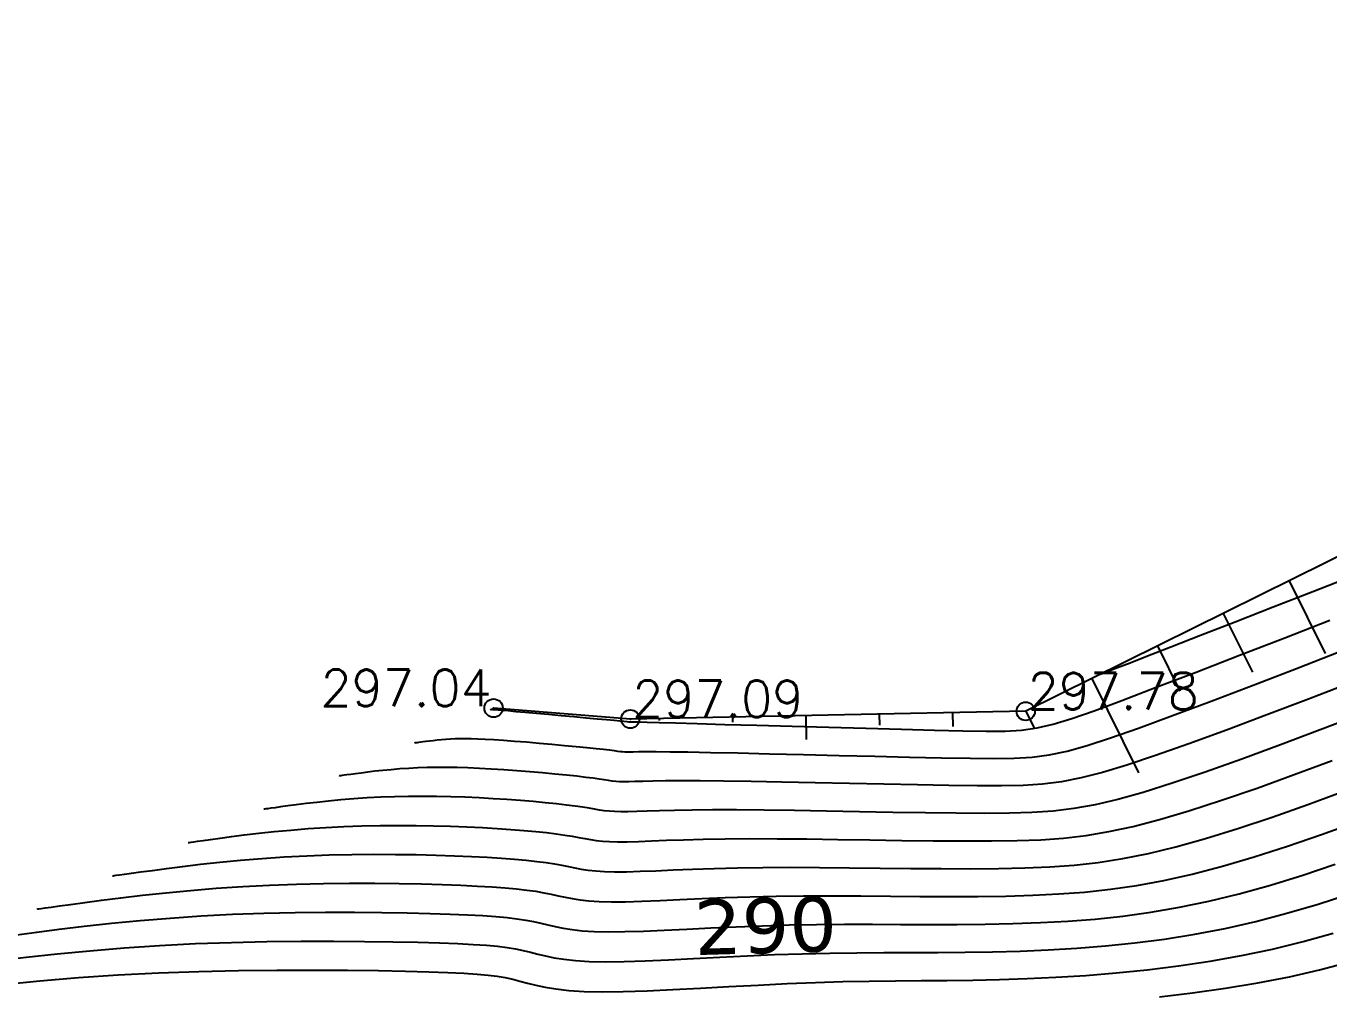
# Model space of a CAD drawing. Header units: millimetres. Extents: x 524954 to 526204, y 9523489 to 9524010.
# Drawn here: x 525146.35 to 525181.85, y 9523795.34 to 9523821.74 of the extents above; entities that cross this region are included whole.
import ezdxf
from ezdxf import colors
from ezdxf.entities.mleader import LeaderData, LeaderLine
from ezdxf.enums import TextEntityAlignment as Align
from ezdxf.math import Vec2, Vec3

# ---------------------------------------------------------------- set-up
doc = ezdxf.new("R2010")
doc.units = ezdxf.units.MM
doc.header["$PDMODE"] = 32
doc.header["$PDSIZE"] = 0.5
for name, color, linetype in [('CN_01_00', 3, 'Continuous'), ('CN_02_00', 4, 'Continuous'), ('CN_05_00', 6, 'Continuous'), ('CN_10_00', 1, 'Continuous'), ('Cotation Courbes de niveau', 7, 'Continuous'), ('ETQ IMPAIR', 7, 'Continuous'), ('Haut_Talus', 30, 'Continuous'), ('Talus', 2, 'Continuous'), ('TopoAlt', 3, 'Continuous'), ('TOPOJIS', 7, 'Continuous')]:
    doc.layers.add(name, color=color, linetype=linetype)
doc.styles.add('Simplex 1.0', font='Simplex.shx', dxfattribs={"width": 0.99, "height": 1})
doc.styles.get("Standard").update_dxf_attribs({"font": 'arial.ttf'})
doc.styles.add('Verdana 1.0', font='verdana.ttf', dxfattribs={"width": 0.99, "height": 1})

# ---------------------------------------------------------------- blocks, each defined once
blk = doc.blocks.new('TCPOINT M')
at = {"color": 0}
blk.add_point((0, 0), dxfattribs=at)
at = {"layer": 'TopoAlt', "style": 'Simplex 1.0', "width": 0.99}
blk.add_attdef('ALT', (0.15, 0.15), '', height=1, dxfattribs=at)

msp = doc.modelspace()

# ---------------------------------------------------------------- linework, layer by layer
at = {"layer": 'CN_01_00', "flags": 128}
for points, elevation in [([(525159.002, 9523803.116), (525159.002, 9523803.116), (525159.002, 9523803.116), (525159.002, 9523803.116), (525159.002, 9523803.116), (525159.003, 9523803.116), (525159.004, 9523803.116), (525159.006, 9523803.116), (525159.008, 9523803.117), (525159.01, 9523803.117), (525159.013, 9523803.117), (525159.017, 9523803.118), (525159.021, 9523803.118), (525159.025, 9523803.119), (525159.029, 9523803.119), (525159.034, 9523803.12), (525159.039, 9523803.12), (525159.045, 9523803.12), (525159.058, 9523803.119), (525159.086, 9523803.117), (525159.135, 9523803.113), (525159.213, 9523803.107), (525159.326, 9523803.097), (525159.482, 9523803.083), (525159.689, 9523803.064), (525159.949, 9523803.041), (525160.252, 9523803.013), (525160.583, 9523802.983), (525160.929, 9523802.952), (525161.274, 9523802.92), (525161.605, 9523802.89), (525161.906, 9523802.862), (525162.165, 9523802.839), (525162.37, 9523802.82), (525162.524, 9523802.805), (525162.635, 9523802.795), (525162.711, 9523802.788), (525162.758, 9523802.783), (525162.785, 9523802.781), (525162.797, 9523802.78), (525162.803, 9523802.779), (525162.812, 9523802.779), (525162.843, 9523802.779), (525162.916, 9523802.777), (525163.051, 9523802.774), (525163.27, 9523802.768), (525163.594, 9523802.76), (525164.041, 9523802.747), (525164.635, 9523802.731), (525165.384, 9523802.71), (525166.258, 9523802.685), (525167.218, 9523802.658), (525168.222, 9523802.63), (525169.23, 9523802.603), (525170.201, 9523802.577), (525171.095, 9523802.554), (525171.872, 9523802.535), (525172.505, 9523802.523), (525173.023, 9523802.526), (525173.471, 9523802.553), (525173.894, 9523802.613), (525174.334, 9523802.714), (525174.837, 9523802.867), (525175.445, 9523803.081), (525176.204, 9523803.363), (525177.142, 9523803.72), (525178.226, 9523804.136), (525179.408, 9523804.592), (525180.64, 9523805.071), (525181.875, 9523805.552)], 297), ([(525150.763, 9523799.49), (525150.765, 9523799.49), (525150.773, 9523799.492), (525150.796, 9523799.495), (525150.84, 9523799.501), (525150.913, 9523799.511), (525151.021, 9523799.526), (525151.173, 9523799.546), (525151.375, 9523799.574), (525151.632, 9523799.609), (525151.94, 9523799.65), (525152.293, 9523799.695), (525152.684, 9523799.741), (525153.108, 9523799.787), (525153.558, 9523799.831), (525154.028, 9523799.87), (525154.512, 9523799.903), (525155.003, 9523799.928), (525155.499, 9523799.945), (525155.995, 9523799.955), (525156.487, 9523799.958), (525156.973, 9523799.955), (525157.449, 9523799.947), (525157.911, 9523799.934), (525158.355, 9523799.918), (525158.779, 9523799.898), (525159.18, 9523799.875), (525159.557, 9523799.849), (525159.909, 9523799.821), (525160.233, 9523799.791), (525160.529, 9523799.76), (525160.794, 9523799.727), (525161.027, 9523799.694), (525161.229, 9523799.661), (525161.406, 9523799.628), (525161.567, 9523799.597), (525161.722, 9523799.57), (525161.881, 9523799.546), (525162.051, 9523799.527), (525162.243, 9523799.514), (525162.465, 9523799.509), (525162.726, 9523799.512), (525163.031, 9523799.521), (525163.385, 9523799.534), (525163.793, 9523799.55), (525164.261, 9523799.566), (525164.792, 9523799.58), (525165.392, 9523799.591), (525166.065, 9523799.596), (525166.813, 9523799.594), (525167.621, 9523799.586), (525168.469, 9523799.575), (525169.338, 9523799.562), (525170.21, 9523799.549), (525171.065, 9523799.538), (525171.886, 9523799.533), (525172.651, 9523799.533), (525173.351, 9523799.543), (525173.998, 9523799.567), (525174.617, 9523799.612), (525175.227, 9523799.683), (525175.852, 9523799.786), (525176.513, 9523799.928), (525177.231, 9523800.114), (525178.03, 9523800.351), (525178.921, 9523800.64), (525179.887, 9523800.974), (525180.9, 9523801.339), (525181.931, 9523801.723)], 293), ([(525146.644, 9523797.677), (525146.646, 9523797.678), (525146.658, 9523797.679), (525146.692, 9523797.684), (525146.758, 9523797.693), (525146.867, 9523797.708), (525147.03, 9523797.73), (525147.257, 9523797.761), (525147.558, 9523797.803), (525147.943, 9523797.855), (525148.403, 9523797.916), (525148.931, 9523797.983), (525149.516, 9523798.052), (525150.15, 9523798.121), (525150.823, 9523798.187), (525151.525, 9523798.246), (525152.248, 9523798.295), (525152.983, 9523798.332), (525153.719, 9523798.358), (525154.449, 9523798.373), (525155.163, 9523798.38), (525155.853, 9523798.379), (525156.51, 9523798.372), (525157.125, 9523798.36), (525157.688, 9523798.344), (525158.194, 9523798.326), (525158.644, 9523798.305), (525159.045, 9523798.282), (525159.399, 9523798.255), (525159.713, 9523798.227), (525159.991, 9523798.195), (525160.238, 9523798.16), (525160.458, 9523798.122), (525160.658, 9523798.082), (525160.846, 9523798.04), (525161.033, 9523797.999), (525161.228, 9523797.961), (525161.442, 9523797.927), (525161.684, 9523797.9), (525161.966, 9523797.882), (525162.296, 9523797.874), (525162.682, 9523797.878), (525163.124, 9523797.892), (525163.62, 9523797.913), (525164.164, 9523797.938), (525164.756, 9523797.965), (525165.391, 9523797.991), (525166.067, 9523798.013), (525166.781, 9523798.029), (525167.528, 9523798.036), (525168.302, 9523798.037), (525169.094, 9523798.033), (525169.896, 9523798.027), (525170.7, 9523798.022), (525171.498, 9523798.019), (525172.281, 9523798.022), (525173.041, 9523798.032), (525173.774, 9523798.053), (525174.486, 9523798.088), (525175.189, 9523798.141), (525175.894, 9523798.218), (525176.611, 9523798.322), (525177.351, 9523798.459), (525178.124, 9523798.631), (525178.942, 9523798.845), (525179.811, 9523799.101), (525180.718, 9523799.393), (525181.646, 9523799.712), (525182.576, 9523800.049)], 291), ([(525145.569, 9523796.272), (525146.348, 9523796.364), (525147.191, 9523796.456), (525148.087, 9523796.543), (525149.022, 9523796.621), (525149.985, 9523796.686), (525150.962, 9523796.736), (525151.94, 9523796.77), (525152.904, 9523796.792), (525153.84, 9523796.802), (525154.734, 9523796.803), (525155.571, 9523796.797), (525156.339, 9523796.786), (525157.021, 9523796.771), (525157.609, 9523796.755), (525158.109, 9523796.736), (525158.532, 9523796.714), (525158.89, 9523796.69), (525159.193, 9523796.662), (525159.453, 9523796.63), (525159.682, 9523796.592), (525159.89, 9523796.55), (525160.088, 9523796.502), (525160.287, 9523796.451), (525160.499, 9523796.4), (525160.734, 9523796.352), (525161.003, 9523796.308), (525161.318, 9523796.273), (525161.689, 9523796.249), (525162.126, 9523796.239), (525162.639, 9523796.244), (525163.218, 9523796.263), (525163.854, 9523796.291), (525164.535, 9523796.326), (525165.251, 9523796.364), (525165.99, 9523796.401), (525166.742, 9523796.435), (525167.496, 9523796.461), (525168.243, 9523796.478), (525168.983, 9523796.487), (525169.719, 9523796.491), (525170.454, 9523796.493), (525171.19, 9523796.495), (525171.93, 9523796.5), (525172.676, 9523796.511), (525173.431, 9523796.531), (525174.197, 9523796.563), (525174.974, 9523796.608), (525175.762, 9523796.671), (525176.561, 9523796.753), (525177.37, 9523796.858), (525178.189, 9523796.989), (525179.017, 9523797.148), (525179.855, 9523797.338), (525180.701, 9523797.561), (525181.549, 9523797.812), (525182.392, 9523798.085)], 289), ([(525177.227, 9523795.288), (525178.128, 9523795.394), (525179.027, 9523795.519), (525179.91, 9523795.665), (525180.768, 9523795.832), (525181.591, 9523796.022), (525182.38, 9523796.232)], 287)]:
    msp.add_lwpolyline(points, dxfattribs=dict(at, elevation=elevation))
at = {"layer": 'CN_02_00', "flags": 128}
for points, elevation in [([(525175.613, 9523804.072), (525175.616, 9523804.073), (525175.643, 9523804.083), (525175.714, 9523804.111), (525175.854, 9523804.166), (525176.083, 9523804.255), (525176.426, 9523804.389), (525176.904, 9523804.576), (525177.541, 9523804.824), (525178.346, 9523805.139), (525179.289, 9523805.507), (525180.324, 9523805.911), (525181.406, 9523806.334), (525182.493, 9523806.759)], 298), ([(525156.942, 9523802.209), (525156.942, 9523802.209), (525156.945, 9523802.21), (525156.95, 9523802.211), (525156.962, 9523802.212), (525156.981, 9523802.215), (525157.008, 9523802.219), (525157.048, 9523802.224), (525157.1, 9523802.231), (525157.166, 9523802.24), (525157.245, 9523802.251), (525157.336, 9523802.262), (525157.437, 9523802.274), (525157.546, 9523802.286), (525157.662, 9523802.297), (525157.783, 9523802.307), (525157.907, 9523802.316), (525158.034, 9523802.322), (525158.168, 9523802.326), (525158.313, 9523802.327), (525158.473, 9523802.325), (525158.653, 9523802.319), (525158.857, 9523802.309), (525159.089, 9523802.296), (525159.355, 9523802.278), (525159.656, 9523802.255), (525159.984, 9523802.229), (525160.327, 9523802.2), (525160.674, 9523802.169), (525161.014, 9523802.138), (525161.336, 9523802.108), (525161.628, 9523802.079), (525161.881, 9523802.053), (525162.084, 9523802.03), (525162.244, 9523802.011), (525162.368, 9523801.995), (525162.464, 9523801.983), (525162.539, 9523801.974), (525162.601, 9523801.967), (525162.658, 9523801.963), (525162.719, 9523801.962), (525162.791, 9523801.962), (525162.89, 9523801.964), (525163.033, 9523801.966), (525163.237, 9523801.968), (525163.518, 9523801.968), (525163.893, 9523801.965), (525164.379, 9523801.958), (525164.992, 9523801.947), (525165.741, 9523801.931), (525166.599, 9523801.91), (525167.531, 9523801.887), (525168.501, 9523801.863), (525169.475, 9523801.839), (525170.417, 9523801.817), (525171.293, 9523801.798), (525172.067, 9523801.785), (525172.716, 9523801.778), (525173.267, 9523801.786), (525173.758, 9523801.818), (525174.227, 9523801.88), (525174.714, 9523801.982), (525175.256, 9523802.133), (525175.892, 9523802.339), (525176.66, 9523802.61), (525177.587, 9523802.95), (525178.641, 9523803.345), (525179.781, 9523803.779), (525180.963, 9523804.234), (525182.145, 9523804.692)], 296), ([(525182.684, 9523802.973), (525181.608, 9523802.56), (525180.527, 9523802.152), (525179.472, 9523801.764), (525178.476, 9523801.41), (525177.573, 9523801.104), (525176.785, 9523800.856), (525176.094, 9523800.663), (525175.472, 9523800.518), (525174.894, 9523800.415), (525174.33, 9523800.347), (525173.755, 9523800.307), (525173.139, 9523800.288), (525172.457, 9523800.284), (525171.688, 9523800.288), (525170.849, 9523800.298), (525169.965, 9523800.312), (525169.059, 9523800.329), (525168.156, 9523800.345), (525167.28, 9523800.361), (525166.456, 9523800.373), (525165.708, 9523800.38), (525165.054, 9523800.38), (525164.492, 9523800.375), (525164.013, 9523800.367), (525163.608, 9523800.356), (525163.268, 9523800.345), (525162.984, 9523800.335), (525162.747, 9523800.329), (525162.549, 9523800.327), (525162.381, 9523800.331), (525162.234, 9523800.34), (525162.1, 9523800.355), (525161.97, 9523800.374), (525161.834, 9523800.397), (525161.685, 9523800.423), (525161.514, 9523800.451), (525161.312, 9523800.48), (525161.072, 9523800.511), (525160.798, 9523800.542), (525160.494, 9523800.573), (525160.164, 9523800.604), (525159.814, 9523800.632), (525159.448, 9523800.659), (525159.071, 9523800.683), (525158.688, 9523800.704), (525158.304, 9523800.722), (525157.918, 9523800.735), (525157.533, 9523800.743), (525157.149, 9523800.747), (525156.767, 9523800.745), (525156.389, 9523800.739), (525156.014, 9523800.726), (525155.644, 9523800.707), (525155.28, 9523800.683), (525154.926, 9523800.653), (525154.587, 9523800.62), (525154.268, 9523800.585), (525153.974, 9523800.55), (525153.708, 9523800.517), (525153.476, 9523800.486), (525153.283, 9523800.46), (525153.131, 9523800.439), (525153.017, 9523800.423), (525152.935, 9523800.412), (525152.88, 9523800.405), (525152.847, 9523800.4), (525152.83, 9523800.398), (525152.824, 9523800.397), (525152.823, 9523800.397)], 294), ([(525148.704, 9523798.584), (525148.705, 9523798.584), (525148.716, 9523798.585), (525148.744, 9523798.589), (525148.799, 9523798.597), (525148.89, 9523798.609), (525149.026, 9523798.628), (525149.215, 9523798.654), (525149.467, 9523798.688), (525149.787, 9523798.732), (525150.171, 9523798.783), (525150.612, 9523798.839), (525151.1, 9523798.897), (525151.629, 9523798.954), (525152.19, 9523799.009), (525152.777, 9523799.058), (525153.38, 9523799.099), (525153.993, 9523799.13), (525154.609, 9523799.151), (525155.222, 9523799.164), (525155.825, 9523799.169), (525156.413, 9523799.167), (525156.979, 9523799.16), (525157.518, 9523799.147), (525158.022, 9523799.131), (525158.486, 9523799.112), (525158.912, 9523799.09), (525159.301, 9523799.065), (525159.654, 9523799.038), (525159.973, 9523799.009), (525160.26, 9523798.977), (525160.516, 9523798.944), (525160.743, 9523798.908), (525160.943, 9523798.871), (525161.126, 9523798.834), (525161.3, 9523798.798), (525161.475, 9523798.765), (525161.661, 9523798.736), (525161.868, 9523798.714), (525162.104, 9523798.698), (525162.38, 9523798.692), (525162.704, 9523798.695), (525163.078, 9523798.706), (525163.502, 9523798.723), (525163.979, 9523798.744), (525164.508, 9523798.765), (525165.092, 9523798.786), (525165.729, 9523798.802), (525166.423, 9523798.812), (525167.171, 9523798.815), (525167.961, 9523798.811), (525168.781, 9523798.804), (525169.617, 9523798.794), (525170.455, 9523798.785), (525171.282, 9523798.779), (525172.083, 9523798.777), (525172.846, 9523798.783), (525173.562, 9523798.798), (525174.242, 9523798.827), (525174.903, 9523798.876), (525175.561, 9523798.95), (525176.231, 9523799.054), (525176.932, 9523799.193), (525177.678, 9523799.373), (525178.486, 9523799.598), (525179.366, 9523799.871), (525180.303, 9523800.184), (525181.273, 9523800.526), (525182.254, 9523800.886)], 292), ([(525145.712, 9523795.623), (525146.719, 9523795.721), (525147.771, 9523795.808), (525148.853, 9523795.882), (525149.952, 9523795.938), (525151.05, 9523795.977), (525152.131, 9523796.001), (525153.178, 9523796.013), (525154.174, 9523796.016), (525155.102, 9523796.01), (525155.946, 9523795.999), (525156.688, 9523795.985), (525157.316, 9523795.969), (525157.841, 9523795.951), (525158.275, 9523795.931), (525158.635, 9523795.907), (525158.933, 9523795.88), (525159.185, 9523795.847), (525159.404, 9523795.809), (525159.605, 9523795.764), (525159.802, 9523795.712), (525160.007, 9523795.657), (525160.232, 9523795.601), (525160.487, 9523795.547), (525160.784, 9523795.499), (525161.134, 9523795.46), (525161.55, 9523795.433), (525162.042, 9523795.422), (525162.617, 9523795.428), (525163.265, 9523795.448), (525163.971, 9523795.481), (525164.721, 9523795.52), (525165.499, 9523795.563), (525166.29, 9523795.606), (525167.08, 9523795.646), (525167.854, 9523795.678), (525168.6, 9523795.699), (525169.323, 9523795.713), (525170.032, 9523795.72), (525170.733, 9523795.726), (525171.435, 9523795.732), (525172.146, 9523795.741), (525172.873, 9523795.756), (525173.626, 9523795.781), (525174.408, 9523795.817), (525175.218, 9523795.868), (525176.048, 9523795.935), (525176.894, 9523796.021), (525177.749, 9523796.126), (525178.608, 9523796.254), (525179.464, 9523796.407), (525180.312, 9523796.585), (525181.146, 9523796.792), (525181.965, 9523797.022)], 288)]:
    msp.add_lwpolyline(points, dxfattribs=dict(at, elevation=elevation))
at = {"layer": 'CN_05_00', "elevation": 295, "flags": 128}
msp.add_lwpolyline([(525182.414, 9523803.833), (525181.286, 9523803.397), (525180.154, 9523802.966), (525179.056, 9523802.555), (525178.032, 9523802.18), (525177.117, 9523801.857), (525176.338, 9523801.597), (525175.675, 9523801.398), (525175.093, 9523801.25), (525174.56, 9523801.148), (525174.044, 9523801.082), (525173.511, 9523801.047), (525172.928, 9523801.033), (525172.262, 9523801.034), (525171.491, 9523801.043), (525170.633, 9523801.058), (525169.72, 9523801.076), (525168.78, 9523801.096), (525167.843, 9523801.116), (525166.94, 9523801.136), (525166.099, 9523801.152), (525165.35, 9523801.163), (525164.717, 9523801.169), (525164.193, 9523801.17), (525163.766, 9523801.167), (525163.422, 9523801.162), (525163.15, 9523801.156), (525162.937, 9523801.15), (525162.769, 9523801.146), (525162.634, 9523801.144), (525162.52, 9523801.147), (525162.418, 9523801.154), (525162.32, 9523801.164), (525162.217, 9523801.179), (525162.101, 9523801.196), (525161.965, 9523801.217), (525161.799, 9523801.24), (525161.596, 9523801.266), (525161.35, 9523801.295), (525161.067, 9523801.325), (525160.754, 9523801.356), (525160.419, 9523801.386), (525160.07, 9523801.416), (525159.716, 9523801.444), (525159.364, 9523801.469), (525159.022, 9523801.491), (525158.697, 9523801.509), (525158.387, 9523801.522), (525158.093, 9523801.531), (525157.811, 9523801.536), (525157.54, 9523801.536), (525157.278, 9523801.532), (525157.024, 9523801.524), (525156.775, 9523801.511), (525156.531, 9523801.495), (525156.294, 9523801.475), (525156.067, 9523801.453), (525155.852, 9523801.43), (525155.655, 9523801.406), (525155.477, 9523801.384), (525155.321, 9523801.363), (525155.191, 9523801.345), (525155.089, 9523801.331), (525155.013, 9523801.321), (525154.958, 9523801.313), (525154.921, 9523801.308), (525154.899, 9523801.305), (525154.887, 9523801.304), (525154.883, 9523801.303), (525154.883, 9523801.303)], dxfattribs=at)
at = {"layer": 'CN_10_00', "elevation": 290, "flags": 128}
msp.add_lwpolyline([(525146.098, 9523796.978), (525146.635, 9523797.05), (525147.25, 9523797.127), (525147.932, 9523797.208), (525148.671, 9523797.288), (525149.455, 9523797.365), (525150.274, 9523797.433), (525151.117, 9523797.49), (525151.972, 9523797.534), (525152.829, 9523797.564), (525153.676, 9523797.583), (525154.502, 9523797.591), (525155.294, 9523797.591), (525156.041, 9523797.585), (525156.732, 9523797.573), (525157.355, 9523797.558), (525157.901, 9523797.54), (525158.376, 9523797.52), (525158.788, 9523797.498), (525159.144, 9523797.473), (525159.453, 9523797.444), (525159.722, 9523797.412), (525159.96, 9523797.376), (525160.174, 9523797.336), (525160.373, 9523797.292), (525160.567, 9523797.246), (525160.766, 9523797.199), (525160.981, 9523797.156), (525161.223, 9523797.118), (525161.501, 9523797.087), (525161.827, 9523797.066), (525162.211, 9523797.057), (525162.66, 9523797.061), (525163.171, 9523797.077), (525163.737, 9523797.102), (525164.35, 9523797.132), (525165.003, 9523797.164), (525165.691, 9523797.196), (525166.405, 9523797.224), (525167.138, 9523797.245), (525167.885, 9523797.257), (525168.642, 9523797.262), (525169.407, 9523797.262), (525170.175, 9523797.26), (525170.945, 9523797.258), (525171.714, 9523797.26), (525172.478, 9523797.267), (525173.236, 9523797.282), (525173.985, 9523797.308), (525174.73, 9523797.348), (525175.476, 9523797.406), (525176.227, 9523797.485), (525176.99, 9523797.59), (525177.77, 9523797.724), (525178.571, 9523797.89), (525179.399, 9523798.092), (525180.256, 9523798.331), (525181.134, 9523798.603), (525182.019, 9523798.899)], dxfattribs=at)
at = {"layer": 'Haut_Talus', "flags": 128}
msp.add_lwpolyline([(525305.258, 9523872.348), (525303.919, 9523858.929), (525300.61, 9523851.426), (525293.269, 9523844.143), (525282.592, 9523839.781), (525275.516, 9523831.793), (525253.744, 9523826.768), (525245.57, 9523825.329), (525240.135, 9523822.185), (525230.924, 9523815.815), (525222.259, 9523815.735), (525216.104, 9523815.103), (525209.421, 9523814.511), (525202.627, 9523812.837), (525192.887, 9523812.103), (525187.234, 9523809.827), (525173.584, 9523803.067), (525162.811, 9523802.853), (525159.084, 9523803.152)], dxfattribs=at)
at = {"layer": 'Talus'}
for p, q in [((525180.759, 9523806.62), (525181.739, 9523804.642)), ((525178.967, 9523805.733), (525179.761, 9523804.129)), ((525177.174, 9523804.845), (525177.783, 9523803.616)), ((525175.382, 9523803.958), (525176.653, 9523801.392)), ((525159.603, 9523803.11), (525159.602, 9523803.1)), ((525161.597, 9523802.95), (525161.595, 9523802.934)), ((525163.593, 9523802.868), (525163.594, 9523802.812)), ((525165.592, 9523802.908), (525165.595, 9523802.772)), ((525167.592, 9523802.948), (525167.605, 9523802.298)), ((525169.592, 9523802.988), (525169.597, 9523802.691)), ((525171.591, 9523803.027), (525171.599, 9523802.65)), ((525173.59, 9523803.07), (525173.828, 9523802.589))]:
    msp.add_line(p, q, dxfattribs=at)

# ---------------------------------------------------------------- block references
at = {"layer": 'TOPOJIS'}
ref = msp.add_blockref('TCPOINT M', (525159.084, 9523803.152, 297.04), dxfattribs=at)
ref.add_attrib('ALT', '297.04', dxfattribs={"layer": 'TopoAlt', "height": 1, "style": 'Simplex 1.0', "width": 0.99}).set_placement((525159.034, 9523803.202, 297.04), align=Align.RIGHT)
ref = msp.add_blockref('TCPOINT M', (525162.811, 9523802.853, 297.09), dxfattribs=at)
ref.add_attrib('ALT', '297.09', (525162.861, 9523802.903, 297.09), dxfattribs={"layer": 'TopoAlt', "height": 1, "style": 'Simplex 1.0', "width": 0.99})
ref = msp.add_blockref('TCPOINT M', (525173.584, 9523803.067, 297.78), dxfattribs=at)
ref.add_attrib('ALT', '297.78', (525173.634, 9523803.117, 297.78), dxfattribs={"layer": 'TopoAlt', "height": 1, "style": 'Simplex 1.0', "width": 0.99})

# ---------------------------------------------------------------- texts
at = {"layer": 'Cotation Courbes de niveau', "style": 'Verdana 1.0', "width": 0.99}
msp.add_text('290', height=1.5, rotation=1.6454, dxfattribs=at).set_placement((525166.494, 9523797.226, 290), align=Align.MIDDLE_CENTER)

# ---------------------------------------------------------------- next in the draw order: leaders
at = {"layer": 'ETQ IMPAIR'}
ml = msp.add_multileader_mtext('Standard', dxfattribs=at)
ml.set_content('Connexion routes \\Psecondaires', color=256)
ml.set_leader_properties()
ml.build(insert=Vec2(0, 0))
ml.multileader.update_dxf_attribs({"has_text_frame": 1, "dogleg_length": 2.5, "arrow_head_size": 3.5})
ctx = ml.context
ctx.base_point, ctx.char_height, ctx.arrow_head_size, ctx.landing_gap_size, ctx.plane_origin, ctx.plane_x_axis, ctx.plane_y_axis = Vec3(525212.983, 9523833.502), 3.5, 3.5, 0.8, Vec3(525356.125, 9523695.199), Vec3(0.864942, -0.501872), Vec3(0.501872, 0.864942)
ctx.text_align_type = 1
notes = []
notes.append((ctx, [(1, (1, 1, 0), (525210.82, 9523834.757), (0.864942, -0.501872), 2.5, [(0, [(525256.543, 9523800.339)], 0, []), (1, [(525177.381, 9523788.258)], 0, [])])]))
ctx.mtext.insert, ctx.mtext.text_direction, ctx.mtext.rotation, ctx.mtext.alignment, ctx.mtext.flow_direction = Vec3(525230.955, 9523825.13), Vec3(0.864942, -0.501872), 5.757423, 2, 5
ctx.mtext.has_bg_fill, ctx.mtext.bg_color, ctx.mtext.bg_scale_factor, ctx.mtext.bg_transparency, ctx.mtext.use_window_bg_color = 1, -1027028792, 1.5, 0, 1
for ctx, leaders in notes:
    for number, flags, end, landing, length, lines in leaders:
        leader = LeaderData()
        leader.index, (leader.has_last_leader_line, leader.has_dogleg_vector, leader.attachment_direction) = number, flags
        leader.last_leader_point, leader.dogleg_vector, leader.dogleg_length = Vec3(end), Vec3(landing), length
        for number, points, colour, breaks in lines:
            line = LeaderLine()
            line.index, line.vertices, line.color, line.breaks = number, Vec3.list(points), colors.encode_raw_color(colour), breaks
            leader.lines.append(line)
        ctx.leaders.append(leader)

doc.saveas('drawing.dxf')
